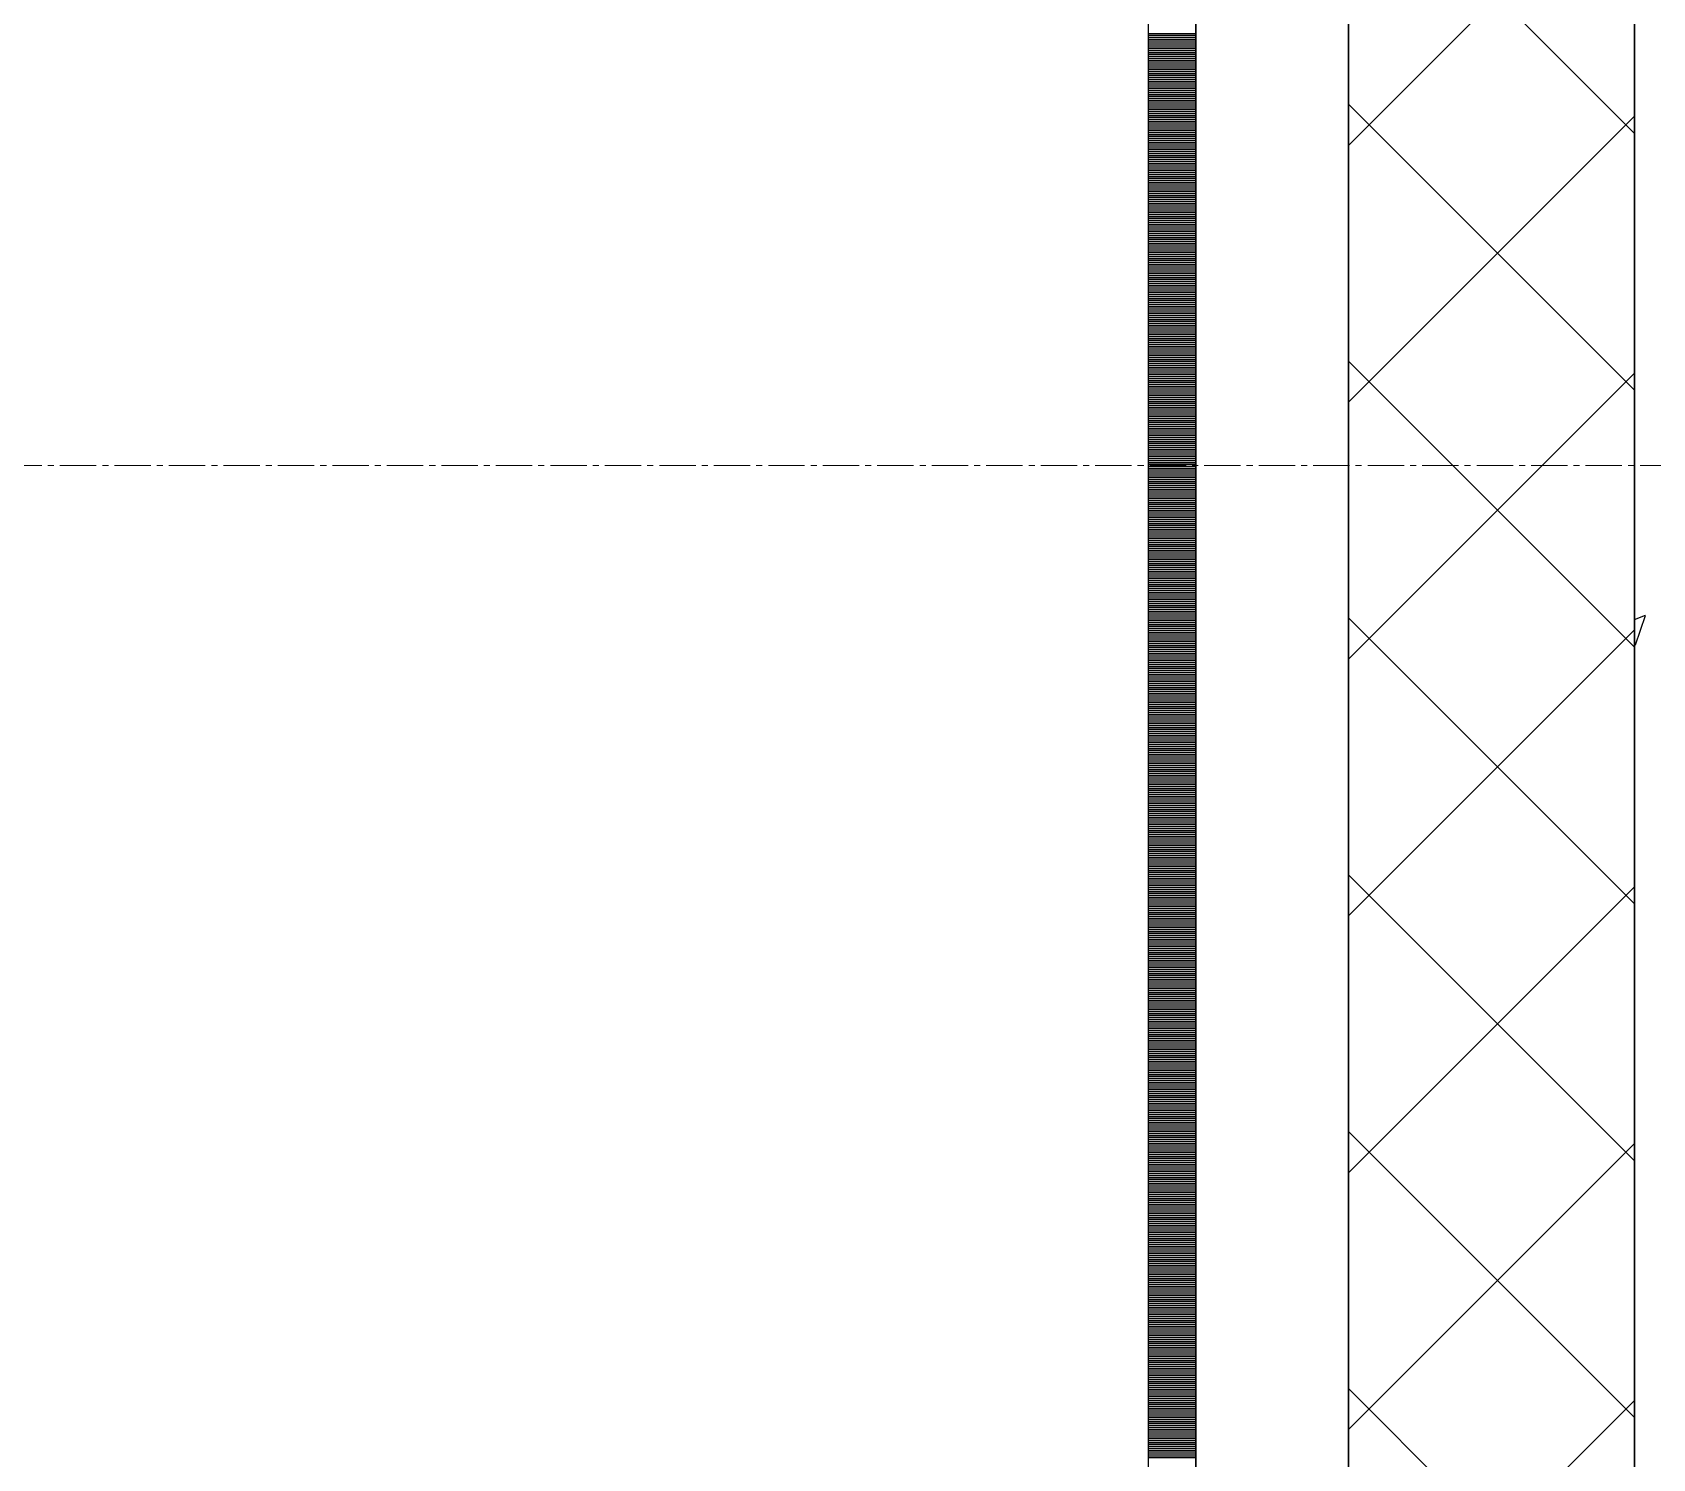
# Model space of a CAD drawing. Header units: millimetres. Extents: x -231292 to 573618, y -153144 to 564035.
# Drawn here: x 7963 to 8813, y 245446 to 246194 of the extents above; entities that cross this region are included whole.
import ezdxf

# ---------------------------------------------------------------- set-up
doc = ezdxf.new("R2010")
doc.units = ezdxf.units.MM
doc.linetypes.add('CENTER2', pattern=[28.575, 19.05, -3.175, 3.175, -3.175])
doc.layers.get('0').update_dxf_attribs({"color": 250})
for name, color, linetype, lineweight in [('АР_Стены ПЕНОблок', 250, 'Continuous', 20), ('АР_Тонкая', 250, 'Continuous', 5), ('АР_Утеплитель', 250, 'Continuous', 0), ('АР_Штриховка', 250, 'Continuous', 0), ('РД_Оси_100', 250, 'Continuous', 0)]:
    doc.layers.add(name, color=color, linetype=linetype, lineweight=lineweight)
doc.layers.add('КР_Балки-0.5', color=60, linetype='Continuous', lineweight=50, plot=False)

# ---------------------------------------------------------------- blocks, each defined once
blk = doc.blocks.new('оси_рен')
at = {"layer": 'РД_Оси_100', "color": 251, "linetype": 'CENTER2', "true_color": 0x636466}
blk.add_line((1189697.958, 195313.25), (1241712.916, 195313.25), dxfattribs=at)

msp = doc.modelspace()

# ---------------------------------------------------------------- linework, layer by layer
at = {"layer": 'АР_Стены ПЕНОблок', "color": 18, "linetype": 'Continuous', "lineweight": 25, "true_color": 0x000000}
msp.add_line((8803.243, 263866.253), (8803.243, 187666.253), dxfattribs=at)
at = {"layer": 'АР_Тонкая', "color": 18, "linetype": 'Continuous', "lineweight": 25, "true_color": 0x000000}
for p, q in [((8548.243, 263866.253), (8548.243, 187666.253)), ((8573.243, 263866.253), (8573.243, 187666.253)), ((8573.243, 187666.253), (8573.243, 263866.253)), ((8653.243, 187666.253), (8653.243, 263866.253))]:
    msp.add_line(p, q, dxfattribs=at)
at = {"layer": 'АР_Утеплитель', "color": 18, "linetype": 'Continuous', "lineweight": 25, "true_color": 0x000000}
for p, q in [((8653.243, 263866.253), (8653.243, 187666.253)), ((8803.243, 187666.253), (8803.243, 263866.253))]:
    msp.add_line(p, q, dxfattribs=at)
at = {"layer": 'АР_Штриховка', "color": 18, "linetype": 'Continuous', "lineweight": 25, "true_color": 0x000000}
for p, q in [((8803.243, 246140.532), (8653.243, 246290.532)), ((8653.243, 246134.245), (8803.243, 246284.245)), ((8548.243, 246193.002), (8573.243, 246193.002)), ((8548.243, 246192.002), (8573.243, 246192.002)), ((8548.243, 246191.002), (8573.243, 246191.002)), ((8548.243, 246190.002), (8573.243, 246190.002)), ((8548.243, 246189.002), (8573.243, 246189.002)), ((8548.243, 246188.002), (8573.243, 246188.002)), ((8548.243, 246187.002), (8573.243, 246187.002)), ((8548.243, 246186.002), (8573.243, 246186.002)), ((8548.243, 246185.002), (8573.243, 246185.002)), ((8548.243, 246184.002), (8573.243, 246184.002)), ((8548.243, 246183.002), (8573.243, 246183.002)), ((8548.243, 246182.002), (8573.243, 246182.002)), ((8548.243, 246181.002), (8573.243, 246181.002)), ((8548.243, 246180.002), (8573.243, 246180.002)), ((8548.243, 246179.002), (8573.243, 246179.002)), ((8548.243, 246178.002), (8573.243, 246178.002)), ((8548.243, 246177.002), (8573.243, 246177.002)), ((8548.243, 246176.002), (8573.243, 246176.002)), ((8548.243, 246175.002), (8573.243, 246175.002)), ((8548.243, 246174.002), (8573.243, 246174.002)), ((8548.243, 246173.002), (8573.243, 246173.002)), ((8548.243, 246172.002), (8573.243, 246172.002)), ((8548.243, 246171.002), (8573.243, 246171.002)), ((8548.243, 246170.002), (8573.243, 246170.002)), ((8548.243, 246169.002), (8573.243, 246169.002)), ((8548.243, 246168.002), (8573.243, 246168.002)), ((8548.243, 246167.002), (8573.243, 246167.002)), ((8548.243, 246166.002), (8573.243, 246166.002)), ((8548.243, 246165.002), (8573.243, 246165.002)), ((8548.243, 246164.002), (8573.243, 246164.002)), ((8548.243, 246163.002), (8573.243, 246163.002)), ((8548.243, 246162.002), (8573.243, 246162.002)), ((8548.243, 246161.002), (8573.243, 246161.002)), ((8548.243, 246160.002), (8573.243, 246160.002)), ((8548.243, 246159.002), (8573.243, 246159.002)), ((8548.243, 246158.002), (8573.243, 246158.002)), ((8548.243, 246157.002), (8573.243, 246157.002)), ((8548.243, 246156.002), (8573.243, 246156.002)), ((8548.243, 246155.002), (8573.243, 246155.002)), ((8548.243, 246154.002), (8573.243, 246154.002)), ((8548.243, 246153.002), (8573.243, 246153.002)), ((8548.243, 246152.002), (8573.243, 246152.002)), ((8548.243, 246151.002), (8573.243, 246151.002)), ((8548.243, 246150.002), (8573.243, 246150.002)), ((8548.243, 246149.002), (8573.243, 246149.002)), ((8803.243, 246005.828), (8653.243, 246155.828)), ((8653.243, 245999.541), (8803.243, 246149.541)), ((8548.243, 246148.002), (8573.243, 246148.002)), ((8548.243, 246147.002), (8573.243, 246147.002)), ((8548.243, 246146.002), (8573.243, 246146.002)), ((8548.243, 246145.002), (8573.243, 246145.002)), ((8548.243, 246144.002), (8573.243, 246144.002)), ((8548.243, 246143.002), (8573.243, 246143.002)), ((8548.243, 246142.002), (8573.243, 246142.002)), ((8548.243, 246141.002), (8573.243, 246141.002)), ((8548.243, 246140.002), (8573.243, 246140.002)), ((8548.243, 246139.002), (8573.243, 246139.002)), ((8548.243, 246138.002), (8573.243, 246138.002)), ((8548.243, 246137.002), (8573.243, 246137.002)), ((8548.243, 246136.002), (8573.243, 246136.002)), ((8548.243, 246135.002), (8573.243, 246135.002)), ((8548.243, 246134.002), (8573.243, 246134.002)), ((8548.243, 246133.002), (8573.243, 246133.002)), ((8548.243, 246132.002), (8573.243, 246132.002)), ((8548.243, 246131.002), (8573.243, 246131.002)), ((8548.243, 246130.002), (8573.243, 246130.002)), ((8548.243, 246129.002), (8573.243, 246129.002)), ((8548.243, 246128.002), (8573.243, 246128.002)), ((8548.243, 246127.002), (8573.243, 246127.002)), ((8548.243, 246126.002), (8573.243, 246126.002)), ((8548.243, 246125.002), (8573.243, 246125.002)), ((8548.243, 246124.002), (8573.243, 246124.002)), ((8548.243, 246123.002), (8573.243, 246123.002)), ((8548.243, 246122.002), (8573.243, 246122.002)), ((8548.243, 246121.002), (8573.243, 246121.002)), ((8548.243, 246120.002), (8573.243, 246120.002)), ((8548.243, 246119.002), (8573.243, 246119.002)), ((8548.243, 246118.002), (8573.243, 246118.002)), ((8548.243, 246117.002), (8573.243, 246117.002)), ((8548.243, 246116.002), (8573.243, 246116.002)), ((8548.243, 246115.002), (8573.243, 246115.002)), ((8548.243, 246114.002), (8573.243, 246114.002)), ((8548.243, 246113.002), (8573.243, 246113.002)), ((8548.243, 246112.002), (8573.243, 246112.002)), ((8548.243, 246111.002), (8573.243, 246111.002)), ((8548.243, 246110.002), (8573.243, 246110.002)), ((8548.243, 246109.002), (8573.243, 246109.002)), ((8548.243, 246108.002), (8573.243, 246108.002)), ((8548.243, 246107.002), (8573.243, 246107.002)), ((8548.243, 246106.002), (8573.243, 246106.002)), ((8548.243, 246105.002), (8573.243, 246105.002)), ((8548.243, 246104.002), (8573.243, 246104.002)), ((8548.243, 246103.002), (8573.243, 246103.002)), ((8548.243, 246102.002), (8573.243, 246102.002)), ((8548.243, 246101.002), (8573.243, 246101.002)), ((8548.243, 246100.002), (8573.243, 246100.002)), ((8548.243, 246099.002), (8573.243, 246099.002)), ((8548.243, 246098.002), (8573.243, 246098.002)), ((8548.243, 246097.002), (8573.243, 246097.002)), ((8548.243, 246096.002), (8573.243, 246096.002)), ((8548.243, 246095.002), (8573.243, 246095.002)), ((8548.243, 246094.002), (8573.243, 246094.002)), ((8548.243, 246093.002), (8573.243, 246093.002)), ((8548.243, 246092.002), (8573.243, 246092.002)), ((8548.243, 246091.002), (8573.243, 246091.002)), ((8548.243, 246090.002), (8573.243, 246090.002)), ((8548.243, 246089.002), (8573.243, 246089.002)), ((8548.243, 246088.002), (8573.243, 246088.002)), ((8548.243, 246087.002), (8573.243, 246087.002)), ((8548.243, 246086.002), (8573.243, 246086.002)), ((8548.243, 246085.002), (8573.243, 246085.002)), ((8548.243, 246084.002), (8573.243, 246084.002)), ((8548.243, 246083.002), (8573.243, 246083.002)), ((8548.243, 246082.002), (8573.243, 246082.002)), ((8548.243, 246081.002), (8573.243, 246081.002)), ((8548.243, 246080.002), (8573.243, 246080.002)), ((8548.243, 246079.002), (8573.243, 246079.002)), ((8548.243, 246078.002), (8573.243, 246078.002)), ((8548.243, 246077.002), (8573.243, 246077.002)), ((8548.243, 246076.002), (8573.243, 246076.002)), ((8548.243, 246075.002), (8573.243, 246075.002)), ((8548.243, 246074.002), (8573.243, 246074.002)), ((8548.243, 246073.002), (8573.243, 246073.002)), ((8548.243, 246072.002), (8573.243, 246072.002)), ((8548.243, 246071.002), (8573.243, 246071.002)), ((8548.243, 246070.002), (8573.243, 246070.002)), ((8548.243, 246069.002), (8573.243, 246069.002)), ((8548.243, 246068.002), (8573.243, 246068.002)), ((8548.243, 246067.002), (8573.243, 246067.002)), ((8548.243, 246066.002), (8573.243, 246066.002)), ((8548.243, 246065.002), (8573.243, 246065.002)), ((8548.243, 246064.002), (8573.243, 246064.002)), ((8548.243, 246063.002), (8573.243, 246063.002)), ((8548.243, 246062.002), (8573.243, 246062.002)), ((8548.243, 246061.002), (8573.243, 246061.002)), ((8548.243, 246060.002), (8573.243, 246060.002)), ((8548.243, 246059.002), (8573.243, 246059.002)), ((8548.243, 246058.002), (8573.243, 246058.002)), ((8548.243, 246057.002), (8573.243, 246057.002)), ((8548.243, 246056.002), (8573.243, 246056.002)), ((8548.243, 246055.002), (8573.243, 246055.002)), ((8548.243, 246054.002), (8573.243, 246054.002)), ((8548.243, 246053.002), (8573.243, 246053.002)), ((8548.243, 246052.002), (8573.243, 246052.002)), ((8548.243, 246051.002), (8573.243, 246051.002)), ((8548.243, 246050.002), (8573.243, 246050.002)), ((8548.243, 246049.002), (8573.243, 246049.002)), ((8548.243, 246048.002), (8573.243, 246048.002)), ((8548.243, 246047.002), (8573.243, 246047.002)), ((8548.243, 246046.002), (8573.243, 246046.002)), ((8548.243, 246045.002), (8573.243, 246045.002)), ((8548.243, 246044.002), (8573.243, 246044.002)), ((8548.243, 246043.002), (8573.243, 246043.002)), ((8548.243, 246042.002), (8573.243, 246042.002)), ((8548.243, 246041.002), (8573.243, 246041.002)), ((8548.243, 246040.002), (8573.243, 246040.002)), ((8548.243, 246039.002), (8573.243, 246039.002)), ((8548.243, 246038.002), (8573.243, 246038.002)), ((8548.243, 246037.002), (8573.243, 246037.002)), ((8548.243, 246036.002), (8573.243, 246036.002)), ((8548.243, 246035.002), (8573.243, 246035.002)), ((8548.243, 246034.002), (8573.243, 246034.002)), ((8548.243, 246033.002), (8573.243, 246033.002)), ((8548.243, 246032.002), (8573.243, 246032.002)), ((8548.243, 246031.002), (8573.243, 246031.002)), ((8548.243, 246030.002), (8573.243, 246030.002)), ((8548.243, 246029.002), (8573.243, 246029.002)), ((8548.243, 246028.002), (8573.243, 246028.002)), ((8548.243, 246027.002), (8573.243, 246027.002)), ((8548.243, 246026.002), (8573.243, 246026.002)), ((8548.243, 246025.002), (8573.243, 246025.002)), ((8548.243, 246024.002), (8573.243, 246024.002)), ((8548.243, 246023.002), (8573.243, 246023.002)), ((8548.243, 246022.002), (8573.243, 246022.002)), ((8548.243, 246021.002), (8573.243, 246021.002)), ((8548.243, 246020.002), (8573.243, 246020.002)), ((8548.243, 246019.002), (8573.243, 246019.002)), ((8548.243, 246018.002), (8573.243, 246018.002)), ((8548.243, 246017.002), (8573.243, 246017.002)), ((8548.243, 246016.002), (8573.243, 246016.002)), ((8548.243, 246015.002), (8573.243, 246015.002)), ((8548.243, 246014.002), (8573.243, 246014.002)), ((8548.243, 246013.002), (8573.243, 246013.002)), ((8803.243, 245871.124), (8653.243, 246021.124)), ((8653.243, 245864.837), (8803.243, 246014.837)), ((8548.243, 246012.002), (8573.243, 246012.002)), ((8548.243, 246011.002), (8573.243, 246011.002)), ((8548.243, 246010.002), (8573.243, 246010.002)), ((8548.243, 246009.002), (8573.243, 246009.002)), ((8548.243, 246008.002), (8573.243, 246008.002)), ((8548.243, 246007.002), (8573.243, 246007.002)), ((8548.243, 246006.002), (8573.243, 246006.002)), ((8548.243, 246005.002), (8573.243, 246005.002)), ((8548.243, 246004.002), (8573.243, 246004.002)), ((8548.243, 246003.002), (8573.243, 246003.002)), ((8548.243, 246002.002), (8573.243, 246002.002)), ((8548.243, 246001.002), (8573.243, 246001.002)), ((8548.243, 246000.002), (8573.243, 246000.002)), ((8548.243, 245999.002), (8573.243, 245999.002)), ((8548.243, 245998.002), (8573.243, 245998.002)), ((8548.243, 245997.002), (8573.243, 245997.002)), ((8548.243, 245996.002), (8573.243, 245996.002)), ((8548.243, 245995.002), (8573.243, 245995.002)), ((8548.243, 245994.002), (8573.243, 245994.002)), ((8548.243, 245993.002), (8573.243, 245993.002)), ((8548.243, 245992.002), (8573.243, 245992.002)), ((8548.243, 245991.002), (8573.243, 245991.002)), ((8548.243, 245990.002), (8573.243, 245990.002)), ((8548.243, 245989.002), (8573.243, 245989.002)), ((8548.243, 245988.002), (8573.243, 245988.002)), ((8548.243, 245987.002), (8573.243, 245987.002)), ((8548.243, 245986.002), (8573.243, 245986.002)), ((8548.243, 245985.002), (8573.243, 245985.002)), ((8548.243, 245984.002), (8573.243, 245984.002)), ((8548.243, 245983.002), (8573.243, 245983.002)), ((8548.243, 245982.002), (8573.243, 245982.002)), ((8548.243, 245981.002), (8573.243, 245981.002)), ((8548.243, 245980.002), (8573.243, 245980.002)), ((8548.243, 245979.002), (8573.243, 245979.002)), ((8548.243, 245978.002), (8573.243, 245978.002)), ((8548.243, 245977.002), (8573.243, 245977.002)), ((8548.243, 245976.002), (8573.243, 245976.002)), ((8548.243, 245975.002), (8573.243, 245975.002)), ((8548.243, 245974.002), (8573.243, 245974.002)), ((8548.243, 245973.002), (8573.243, 245973.002)), ((8548.243, 245972.002), (8573.243, 245972.002)), ((8548.243, 245971.002), (8573.243, 245971.002)), ((8548.243, 245970.002), (8573.243, 245970.002)), ((8548.243, 245969.002), (8573.243, 245969.002)), ((8548.243, 245968.002), (8573.243, 245968.002)), ((8548.243, 245967.002), (8573.243, 245967.002)), ((8548.243, 245966.002), (8573.243, 245966.002)), ((8548.243, 245965.002), (8573.243, 245965.002)), ((8548.243, 245964.002), (8573.243, 245964.002)), ((8548.243, 245963.002), (8573.243, 245963.002)), ((8548.243, 245962.002), (8573.243, 245962.002)), ((8548.243, 245961.002), (8573.243, 245961.002)), ((8548.243, 245960.002), (8573.243, 245960.002)), ((8548.243, 245959.002), (8573.243, 245959.002)), ((8548.243, 245958.002), (8573.243, 245958.002)), ((8548.243, 245957.002), (8573.243, 245957.002)), ((8548.243, 245956.002), (8573.243, 245956.002)), ((8548.243, 245955.002), (8573.243, 245955.002)), ((8548.243, 245954.002), (8573.243, 245954.002)), ((8548.243, 245953.002), (8573.243, 245953.002)), ((8548.243, 245952.002), (8573.243, 245952.002)), ((8548.243, 245951.002), (8573.243, 245951.002)), ((8548.243, 245950.002), (8573.243, 245950.002)), ((8548.243, 245949.002), (8573.243, 245949.002)), ((8548.243, 245948.002), (8573.243, 245948.002)), ((8548.243, 245947.002), (8573.243, 245947.002)), ((8548.243, 245946.002), (8573.243, 245946.002)), ((8548.243, 245945.002), (8573.243, 245945.002)), ((8548.243, 245944.002), (8573.243, 245944.002)), ((8548.243, 245943.002), (8573.243, 245943.002)), ((8548.243, 245942.002), (8573.243, 245942.002)), ((8548.243, 245941.002), (8573.243, 245941.002)), ((8548.243, 245940.002), (8573.243, 245940.002)), ((8548.243, 245939.002), (8573.243, 245939.002)), ((8548.243, 245938.002), (8573.243, 245938.002)), ((8548.243, 245937.002), (8573.243, 245937.002)), ((8548.243, 245936.002), (8573.243, 245936.002)), ((8548.243, 245935.002), (8573.243, 245935.002)), ((8548.243, 245934.002), (8573.243, 245934.002)), ((8548.243, 245933.002), (8573.243, 245933.002)), ((8548.243, 245932.002), (8573.243, 245932.002)), ((8548.243, 245931.002), (8573.243, 245931.002)), ((8548.243, 245930.002), (8573.243, 245930.002)), ((8548.243, 245929.002), (8573.243, 245929.002)), ((8548.243, 245928.002), (8573.243, 245928.002)), ((8548.243, 245927.002), (8573.243, 245927.002)), ((8548.243, 245926.002), (8573.243, 245926.002)), ((8548.243, 245925.002), (8573.243, 245925.002)), ((8548.243, 245924.002), (8573.243, 245924.002)), ((8548.243, 245923.002), (8573.243, 245923.002)), ((8548.243, 245922.002), (8573.243, 245922.002)), ((8548.243, 245921.002), (8573.243, 245921.002)), ((8548.243, 245920.002), (8573.243, 245920.002)), ((8548.243, 245919.002), (8573.243, 245919.002)), ((8548.243, 245918.002), (8573.243, 245918.002)), ((8548.243, 245917.002), (8573.243, 245917.002)), ((8548.243, 245916.002), (8573.243, 245916.002)), ((8548.243, 245915.002), (8573.243, 245915.002)), ((8548.243, 245914.002), (8573.243, 245914.002)), ((8548.243, 245913.002), (8573.243, 245913.002)), ((8548.243, 245912.002), (8573.243, 245912.002)), ((8548.243, 245911.002), (8573.243, 245911.002)), ((8548.243, 245910.002), (8573.243, 245910.002)), ((8548.243, 245909.002), (8573.243, 245909.002)), ((8548.243, 245908.002), (8573.243, 245908.002)), ((8548.243, 245907.002), (8573.243, 245907.002)), ((8548.243, 245906.002), (8573.243, 245906.002)), ((8548.243, 245905.002), (8573.243, 245905.002)), ((8548.243, 245904.002), (8573.243, 245904.002)), ((8548.243, 245903.002), (8573.243, 245903.002)), ((8548.243, 245902.002), (8573.243, 245902.002)), ((8548.243, 245901.002), (8573.243, 245901.002)), ((8548.243, 245900.002), (8573.243, 245900.002)), ((8548.243, 245899.002), (8573.243, 245899.002)), ((8548.243, 245898.002), (8573.243, 245898.002)), ((8548.243, 245897.002), (8573.243, 245897.002)), ((8548.243, 245896.002), (8573.243, 245896.002)), ((8548.243, 245895.002), (8573.243, 245895.002)), ((8548.243, 245894.002), (8573.243, 245894.002)), ((8548.243, 245893.002), (8573.243, 245893.002)), ((8548.243, 245892.002), (8573.243, 245892.002)), ((8548.243, 245891.002), (8573.243, 245891.002)), ((8548.243, 245890.002), (8573.243, 245890.002)), ((8548.243, 245889.002), (8573.243, 245889.002)), ((8548.243, 245888.002), (8573.243, 245888.002)), ((8548.243, 245887.002), (8573.243, 245887.002)), ((8548.243, 245886.002), (8573.243, 245886.002)), ((8803.243, 245736.42), (8653.243, 245886.42)), ((8803.243, 245885.588), (8809.061, 245887.821)), ((8803.824, 245872.255), (8808.974, 245887.604)), ((8548.243, 245885.002), (8573.243, 245885.002)), ((8548.243, 245884.002), (8573.243, 245884.002)), ((8548.243, 245883.002), (8573.243, 245883.002)), ((8548.243, 245882.002), (8573.243, 245882.002)), ((8548.243, 245881.002), (8573.243, 245881.002)), ((8548.243, 245880.002), (8573.243, 245880.002)), ((8548.243, 245879.002), (8573.243, 245879.002)), ((8548.243, 245878.002), (8573.243, 245878.002)), ((8548.243, 245877.002), (8573.243, 245877.002)), ((8653.243, 245730.133), (8803.243, 245880.133)), ((8548.243, 245876.002), (8573.243, 245876.002)), ((8548.243, 245875.002), (8573.243, 245875.002)), ((8548.243, 245874.002), (8573.243, 245874.002)), ((8548.243, 245873.002), (8573.243, 245873.002)), ((8548.243, 245872.002), (8573.243, 245872.002)), ((8548.243, 245871.002), (8573.243, 245871.002)), ((8548.243, 245870.002), (8573.243, 245870.002)), ((8548.243, 245869.002), (8573.243, 245869.002)), ((8803.243, 245872.643), (8803.814, 245872.258)), ((8548.243, 245868.002), (8573.243, 245868.002)), ((8548.243, 245867.002), (8573.243, 245867.002)), ((8548.243, 245866.002), (8573.243, 245866.002)), ((8548.243, 245865.002), (8573.243, 245865.002)), ((8548.243, 245864.002), (8573.243, 245864.002)), ((8548.243, 245863.002), (8573.243, 245863.002)), ((8548.243, 245862.002), (8573.243, 245862.002)), ((8548.243, 245861.002), (8573.243, 245861.002)), ((8548.243, 245860.002), (8573.243, 245860.002)), ((8548.243, 245859.002), (8573.243, 245859.002)), ((8548.243, 245858.002), (8573.243, 245858.002)), ((8548.243, 245857.002), (8573.243, 245857.002)), ((8548.243, 245856.002), (8573.243, 245856.002)), ((8548.243, 245855.002), (8573.243, 245855.002)), ((8548.243, 245854.002), (8573.243, 245854.002)), ((8548.243, 245853.002), (8573.243, 245853.002)), ((8548.243, 245852.002), (8573.243, 245852.002)), ((8548.243, 245851.002), (8573.243, 245851.002)), ((8548.243, 245850.002), (8573.243, 245850.002)), ((8548.243, 245849.002), (8573.243, 245849.002)), ((8548.243, 245848.002), (8573.243, 245848.002)), ((8548.243, 245847.002), (8573.243, 245847.002)), ((8548.243, 245846.002), (8573.243, 245846.002)), ((8548.243, 245845.002), (8573.243, 245845.002)), ((8548.243, 245844.002), (8573.243, 245844.002)), ((8548.243, 245843.002), (8573.243, 245843.002)), ((8548.243, 245842.002), (8573.243, 245842.002)), ((8548.243, 245841.002), (8573.243, 245841.002)), ((8548.243, 245840.002), (8573.243, 245840.002)), ((8548.243, 245839.002), (8573.243, 245839.002)), ((8548.243, 245838.002), (8573.243, 245838.002)), ((8548.243, 245837.002), (8573.243, 245837.002)), ((8548.243, 245836.002), (8573.243, 245836.002)), ((8548.243, 245835.002), (8573.243, 245835.002)), ((8548.243, 245834.002), (8573.243, 245834.002)), ((8548.243, 245833.002), (8573.243, 245833.002)), ((8548.243, 245832.002), (8573.243, 245832.002)), ((8548.243, 245831.002), (8573.243, 245831.002)), ((8548.243, 245830.002), (8573.243, 245830.002)), ((8548.243, 245829.002), (8573.243, 245829.002)), ((8548.243, 245828.002), (8573.243, 245828.002)), ((8548.243, 245827.002), (8573.243, 245827.002)), ((8548.243, 245826.002), (8573.243, 245826.002)), ((8548.243, 245825.002), (8573.243, 245825.002)), ((8548.243, 245824.002), (8573.243, 245824.002)), ((8548.243, 245823.002), (8573.243, 245823.002)), ((8548.243, 245822.002), (8573.243, 245822.002)), ((8548.243, 245821.002), (8573.243, 245821.002)), ((8548.243, 245820.002), (8573.243, 245820.002)), ((8548.243, 245819.002), (8573.243, 245819.002)), ((8548.243, 245818.002), (8573.243, 245818.002)), ((8548.243, 245817.002), (8573.243, 245817.002)), ((8548.243, 245816.002), (8573.243, 245816.002)), ((8548.243, 245815.002), (8573.243, 245815.002)), ((8548.243, 245814.002), (8573.243, 245814.002)), ((8548.243, 245813.002), (8573.243, 245813.002)), ((8548.243, 245812.002), (8573.243, 245812.002)), ((8548.243, 245811.002), (8573.243, 245811.002)), ((8548.243, 245810.002), (8573.243, 245810.002)), ((8548.243, 245809.002), (8573.243, 245809.002)), ((8548.243, 245808.002), (8573.243, 245808.002)), ((8548.243, 245807.002), (8573.243, 245807.002)), ((8548.243, 245806.002), (8573.243, 245806.002)), ((8548.243, 245805.002), (8573.243, 245805.002)), ((8548.243, 245804.002), (8573.243, 245804.002)), ((8548.243, 245803.002), (8573.243, 245803.002)), ((8548.243, 245802.002), (8573.243, 245802.002)), ((8548.243, 245801.002), (8573.243, 245801.002)), ((8548.243, 245800.002), (8573.243, 245800.002)), ((8548.243, 245799.002), (8573.243, 245799.002)), ((8548.243, 245798.002), (8573.243, 245798.002)), ((8548.243, 245797.002), (8573.243, 245797.002)), ((8548.243, 245796.002), (8573.243, 245796.002)), ((8548.243, 245795.002), (8573.243, 245795.002)), ((8548.243, 245794.002), (8573.243, 245794.002)), ((8548.243, 245793.002), (8573.243, 245793.002)), ((8548.243, 245792.002), (8573.243, 245792.002)), ((8548.243, 245791.002), (8573.243, 245791.002)), ((8548.243, 245790.002), (8573.243, 245790.002)), ((8548.243, 245789.002), (8573.243, 245789.002)), ((8548.243, 245788.002), (8573.243, 245788.002)), ((8548.243, 245787.002), (8573.243, 245787.002)), ((8548.243, 245786.002), (8573.243, 245786.002)), ((8548.243, 245785.002), (8573.243, 245785.002)), ((8548.243, 245784.002), (8573.243, 245784.002)), ((8548.243, 245783.002), (8573.243, 245783.002)), ((8548.243, 245782.002), (8573.243, 245782.002)), ((8548.243, 245781.002), (8573.243, 245781.002)), ((8548.243, 245780.002), (8573.243, 245780.002)), ((8548.243, 245779.002), (8573.243, 245779.002)), ((8548.243, 245778.002), (8573.243, 245778.002)), ((8548.243, 245777.002), (8573.243, 245777.002)), ((8548.243, 245776.002), (8573.243, 245776.002)), ((8548.243, 245775.002), (8573.243, 245775.002)), ((8548.243, 245774.002), (8573.243, 245774.002)), ((8548.243, 245773.002), (8573.243, 245773.002)), ((8548.243, 245772.002), (8573.243, 245772.002)), ((8548.243, 245771.002), (8573.243, 245771.002)), ((8548.243, 245770.002), (8573.243, 245770.002)), ((8548.243, 245769.002), (8573.243, 245769.002)), ((8548.243, 245768.002), (8573.243, 245768.002)), ((8548.243, 245767.002), (8573.243, 245767.002)), ((8548.243, 245766.002), (8573.243, 245766.002)), ((8548.243, 245765.002), (8573.243, 245765.002)), ((8548.243, 245764.002), (8573.243, 245764.002)), ((8548.243, 245763.002), (8573.243, 245763.002)), ((8548.243, 245762.002), (8573.243, 245762.002)), ((8548.243, 245761.002), (8573.243, 245761.002)), ((8548.243, 245760.002), (8573.243, 245760.002)), ((8548.243, 245759.002), (8573.243, 245759.002)), ((8548.243, 245758.002), (8573.243, 245758.002)), ((8548.243, 245757.002), (8573.243, 245757.002)), ((8548.243, 245756.002), (8573.243, 245756.002)), ((8548.243, 245755.002), (8573.243, 245755.002)), ((8548.243, 245754.002), (8573.243, 245754.002)), ((8548.243, 245753.002), (8573.243, 245753.002)), ((8548.243, 245752.002), (8573.243, 245752.002)), ((8548.243, 245751.002), (8573.243, 245751.002)), ((8548.243, 245750.002), (8573.243, 245750.002)), ((8803.243, 245601.716), (8653.243, 245751.716)), ((8548.243, 245749.002), (8573.243, 245749.002)), ((8548.243, 245748.002), (8573.243, 245748.002)), ((8548.243, 245747.002), (8573.243, 245747.002)), ((8548.243, 245746.002), (8573.243, 245746.002)), ((8548.243, 245745.002), (8573.243, 245745.002)), ((8548.243, 245744.002), (8573.243, 245744.002)), ((8548.243, 245743.002), (8573.243, 245743.002)), ((8548.243, 245742.002), (8573.243, 245742.002)), ((8548.243, 245741.002), (8573.243, 245741.002)), ((8653.243, 245595.43), (8803.243, 245745.43)), ((8548.243, 245740.002), (8573.243, 245740.002)), ((8548.243, 245739.002), (8573.243, 245739.002)), ((8548.243, 245738.002), (8573.243, 245738.002)), ((8548.243, 245737.002), (8573.243, 245737.002)), ((8548.243, 245736.002), (8573.243, 245736.002)), ((8548.243, 245735.002), (8573.243, 245735.002)), ((8548.243, 245734.002), (8573.243, 245734.002)), ((8548.243, 245733.002), (8573.243, 245733.002)), ((8548.243, 245732.002), (8573.243, 245732.002)), ((8548.243, 245731.002), (8573.243, 245731.002)), ((8548.243, 245730.002), (8573.243, 245730.002)), ((8548.243, 245729.002), (8573.243, 245729.002)), ((8548.243, 245728.002), (8573.243, 245728.002)), ((8548.243, 245727.002), (8573.243, 245727.002)), ((8548.243, 245726.002), (8573.243, 245726.002)), ((8548.243, 245725.002), (8573.243, 245725.002)), ((8548.243, 245724.002), (8573.243, 245724.002)), ((8548.243, 245723.002), (8573.243, 245723.002)), ((8548.243, 245722.002), (8573.243, 245722.002)), ((8548.243, 245721.002), (8573.243, 245721.002)), ((8548.243, 245720.002), (8573.243, 245720.002)), ((8548.243, 245719.002), (8573.243, 245719.002)), ((8548.243, 245718.002), (8573.243, 245718.002)), ((8548.243, 245717.002), (8573.243, 245717.002)), ((8548.243, 245716.002), (8573.243, 245716.002)), ((8548.243, 245715.002), (8573.243, 245715.002)), ((8548.243, 245714.002), (8573.243, 245714.002)), ((8548.243, 245713.002), (8573.243, 245713.002)), ((8548.243, 245712.002), (8573.243, 245712.002)), ((8548.243, 245711.002), (8573.243, 245711.002)), ((8548.243, 245710.002), (8573.243, 245710.002)), ((8548.243, 245709.002), (8573.243, 245709.002)), ((8548.243, 245708.002), (8573.243, 245708.002)), ((8548.243, 245707.002), (8573.243, 245707.002)), ((8548.243, 245706.002), (8573.243, 245706.002)), ((8548.243, 245705.002), (8573.243, 245705.002)), ((8548.243, 245704.002), (8573.243, 245704.002)), ((8548.243, 245703.002), (8573.243, 245703.002)), ((8548.243, 245702.002), (8573.243, 245702.002)), ((8548.243, 245701.002), (8573.243, 245701.002)), ((8548.243, 245700.002), (8573.243, 245700.002)), ((8548.243, 245699.002), (8573.243, 245699.002)), ((8548.243, 245698.002), (8573.243, 245698.002)), ((8548.243, 245697.002), (8573.243, 245697.002)), ((8548.243, 245696.002), (8573.243, 245696.002)), ((8548.243, 245695.002), (8573.243, 245695.002)), ((8548.243, 245694.002), (8573.243, 245694.002)), ((8548.243, 245693.002), (8573.243, 245693.002)), ((8548.243, 245692.002), (8573.243, 245692.002)), ((8548.243, 245691.002), (8573.243, 245691.002)), ((8548.243, 245690.002), (8573.243, 245690.002)), ((8548.243, 245689.002), (8573.243, 245689.002)), ((8548.243, 245688.002), (8573.243, 245688.002)), ((8548.243, 245687.002), (8573.243, 245687.002)), ((8548.243, 245686.002), (8573.243, 245686.002)), ((8548.243, 245685.002), (8573.243, 245685.002)), ((8548.243, 245684.002), (8573.243, 245684.002)), ((8548.243, 245683.002), (8573.243, 245683.002)), ((8548.243, 245682.002), (8573.243, 245682.002)), ((8548.243, 245681.002), (8573.243, 245681.002)), ((8548.243, 245680.002), (8573.243, 245680.002)), ((8548.243, 245679.002), (8573.243, 245679.002)), ((8548.243, 245678.002), (8573.243, 245678.002)), ((8548.243, 245677.002), (8573.243, 245677.002)), ((8548.243, 245676.002), (8573.243, 245676.002)), ((8548.243, 245675.002), (8573.243, 245675.002)), ((8548.243, 245674.002), (8573.243, 245674.002)), ((8548.243, 245673.002), (8573.243, 245673.002)), ((8548.243, 245672.002), (8573.243, 245672.002)), ((8548.243, 245671.002), (8573.243, 245671.002)), ((8548.243, 245670.002), (8573.243, 245670.002)), ((8548.243, 245669.002), (8573.243, 245669.002)), ((8548.243, 245668.002), (8573.243, 245668.002)), ((8548.243, 245667.002), (8573.243, 245667.002)), ((8548.243, 245666.002), (8573.243, 245666.002)), ((8548.243, 245665.002), (8573.243, 245665.002)), ((8548.243, 245664.002), (8573.243, 245664.002)), ((8548.243, 245663.002), (8573.243, 245663.002)), ((8548.243, 245662.002), (8573.243, 245662.002)), ((8548.243, 245661.002), (8573.243, 245661.002)), ((8548.243, 245660.002), (8573.243, 245660.002)), ((8548.243, 245659.002), (8573.243, 245659.002)), ((8548.243, 245658.002), (8573.243, 245658.002)), ((8548.243, 245657.002), (8573.243, 245657.002)), ((8548.243, 245656.002), (8573.243, 245656.002)), ((8548.243, 245655.002), (8573.243, 245655.002)), ((8548.243, 245654.002), (8573.243, 245654.002)), ((8548.243, 245653.002), (8573.243, 245653.002)), ((8548.243, 245652.002), (8573.243, 245652.002)), ((8548.243, 245651.002), (8573.243, 245651.002)), ((8548.243, 245650.002), (8573.243, 245650.002)), ((8548.243, 245649.002), (8573.243, 245649.002)), ((8548.243, 245648.002), (8573.243, 245648.002)), ((8548.243, 245647.002), (8573.243, 245647.002)), ((8548.243, 245646.002), (8573.243, 245646.002)), ((8548.243, 245645.002), (8573.243, 245645.002)), ((8548.243, 245644.002), (8573.243, 245644.002)), ((8548.243, 245643.002), (8573.243, 245643.002)), ((8548.243, 245642.002), (8573.243, 245642.002)), ((8548.243, 245641.002), (8573.243, 245641.002)), ((8548.243, 245640.002), (8573.243, 245640.002)), ((8548.243, 245639.002), (8573.243, 245639.002)), ((8548.243, 245638.002), (8573.243, 245638.002)), ((8548.243, 245637.002), (8573.243, 245637.002)), ((8548.243, 245636.002), (8573.243, 245636.002)), ((8548.243, 245635.002), (8573.243, 245635.002)), ((8548.243, 245634.002), (8573.243, 245634.002)), ((8548.243, 245633.002), (8573.243, 245633.002)), ((8548.243, 245632.002), (8573.243, 245632.002)), ((8548.243, 245631.002), (8573.243, 245631.002)), ((8548.243, 245630.002), (8573.243, 245630.002)), ((8548.243, 245629.002), (8573.243, 245629.002)), ((8548.243, 245628.002), (8573.243, 245628.002)), ((8548.243, 245627.002), (8573.243, 245627.002)), ((8548.243, 245626.002), (8573.243, 245626.002)), ((8548.243, 245625.002), (8573.243, 245625.002)), ((8548.243, 245624.002), (8573.243, 245624.002)), ((8548.243, 245623.002), (8573.243, 245623.002)), ((8548.243, 245622.002), (8573.243, 245622.002)), ((8548.243, 245621.002), (8573.243, 245621.002)), ((8548.243, 245620.002), (8573.243, 245620.002)), ((8548.243, 245619.002), (8573.243, 245619.002)), ((8548.243, 245618.002), (8573.243, 245618.002)), ((8548.243, 245617.002), (8573.243, 245617.002)), ((8548.243, 245616.002), (8573.243, 245616.002)), ((8548.243, 245615.002), (8573.243, 245615.002)), ((8548.243, 245614.002), (8573.243, 245614.002)), ((8803.243, 245467.013), (8653.243, 245617.013)), ((8548.243, 245613.002), (8573.243, 245613.002)), ((8548.243, 245612.002), (8573.243, 245612.002)), ((8548.243, 245611.002), (8573.243, 245611.002)), ((8548.243, 245610.002), (8573.243, 245610.002)), ((8548.243, 245609.002), (8573.243, 245609.002)), ((8548.243, 245608.002), (8573.243, 245608.002)), ((8548.243, 245607.002), (8573.243, 245607.002)), ((8548.243, 245606.002), (8573.243, 245606.002)), ((8548.243, 245605.002), (8573.243, 245605.002)), ((8653.243, 245460.726), (8803.243, 245610.726)), ((8548.243, 245604.002), (8573.243, 245604.002)), ((8548.243, 245603.002), (8573.243, 245603.002)), ((8548.243, 245602.002), (8573.243, 245602.002)), ((8548.243, 245601.002), (8573.243, 245601.002)), ((8548.243, 245600.002), (8573.243, 245600.002)), ((8548.243, 245599.002), (8573.243, 245599.002)), ((8548.243, 245598.002), (8573.243, 245598.002)), ((8548.243, 245597.002), (8573.243, 245597.002)), ((8548.243, 245596.002), (8573.243, 245596.002)), ((8548.243, 245595.002), (8573.243, 245595.002)), ((8548.243, 245594.002), (8573.243, 245594.002)), ((8548.243, 245593.002), (8573.243, 245593.002)), ((8548.243, 245592.002), (8573.243, 245592.002)), ((8548.243, 245591.002), (8573.243, 245591.002)), ((8548.243, 245590.002), (8573.243, 245590.002)), ((8548.243, 245589.002), (8573.243, 245589.002)), ((8548.243, 245588.002), (8573.243, 245588.002)), ((8548.243, 245587.002), (8573.243, 245587.002)), ((8548.243, 245586.002), (8573.243, 245586.002)), ((8548.243, 245585.002), (8573.243, 245585.002)), ((8548.243, 245584.002), (8573.243, 245584.002)), ((8548.243, 245583.002), (8573.243, 245583.002)), ((8548.243, 245582.002), (8573.243, 245582.002)), ((8548.243, 245581.002), (8573.243, 245581.002)), ((8548.243, 245580.002), (8573.243, 245580.002)), ((8548.243, 245579.002), (8573.243, 245579.002)), ((8548.243, 245578.002), (8573.243, 245578.002)), ((8548.243, 245577.002), (8573.243, 245577.002)), ((8548.243, 245576.002), (8573.243, 245576.002)), ((8548.243, 245575.002), (8573.243, 245575.002)), ((8548.243, 245574.002), (8573.243, 245574.002)), ((8548.243, 245573.002), (8573.243, 245573.002)), ((8548.243, 245572.002), (8573.243, 245572.002)), ((8548.243, 245571.002), (8573.243, 245571.002)), ((8548.243, 245570.002), (8573.243, 245570.002)), ((8548.243, 245569.002), (8573.243, 245569.002)), ((8548.243, 245568.002), (8573.243, 245568.002)), ((8548.243, 245567.002), (8573.243, 245567.002)), ((8548.243, 245566.002), (8573.243, 245566.002)), ((8548.243, 245565.002), (8573.243, 245565.002)), ((8548.243, 245564.002), (8573.243, 245564.002)), ((8548.243, 245563.002), (8573.243, 245563.002)), ((8548.243, 245562.002), (8573.243, 245562.002)), ((8548.243, 245561.002), (8573.243, 245561.002)), ((8548.243, 245560.002), (8573.243, 245560.002)), ((8548.243, 245559.002), (8573.243, 245559.002)), ((8548.243, 245558.002), (8573.243, 245558.002)), ((8548.243, 245557.002), (8573.243, 245557.002)), ((8548.243, 245556.002), (8573.243, 245556.002)), ((8548.243, 245555.002), (8573.243, 245555.002)), ((8548.243, 245554.002), (8573.243, 245554.002)), ((8548.243, 245553.002), (8573.243, 245553.002)), ((8548.243, 245552.002), (8573.243, 245552.002)), ((8548.243, 245551.002), (8573.243, 245551.002)), ((8548.243, 245550.002), (8573.243, 245550.002)), ((8548.243, 245549.002), (8573.243, 245549.002)), ((8548.243, 245548.002), (8573.243, 245548.002)), ((8548.243, 245547.002), (8573.243, 245547.002)), ((8548.243, 245546.002), (8573.243, 245546.002)), ((8548.243, 245545.002), (8573.243, 245545.002)), ((8548.243, 245544.002), (8573.243, 245544.002)), ((8548.243, 245543.002), (8573.243, 245543.002)), ((8548.243, 245542.002), (8573.243, 245542.002)), ((8548.243, 245541.002), (8573.243, 245541.002)), ((8548.243, 245540.002), (8573.243, 245540.002)), ((8548.243, 245539.002), (8573.243, 245539.002)), ((8548.243, 245538.002), (8573.243, 245538.002)), ((8548.243, 245537.002), (8573.243, 245537.002)), ((8548.243, 245536.002), (8573.243, 245536.002)), ((8548.243, 245535.002), (8573.243, 245535.002)), ((8548.243, 245534.002), (8573.243, 245534.002)), ((8548.243, 245533.002), (8573.243, 245533.002)), ((8548.243, 245532.002), (8573.243, 245532.002)), ((8548.243, 245531.002), (8573.243, 245531.002)), ((8548.243, 245530.002), (8573.243, 245530.002)), ((8548.243, 245529.002), (8573.243, 245529.002)), ((8548.243, 245528.002), (8573.243, 245528.002)), ((8548.243, 245527.002), (8573.243, 245527.002)), ((8548.243, 245526.002), (8573.243, 245526.002)), ((8548.243, 245525.002), (8573.243, 245525.002)), ((8548.243, 245524.002), (8573.243, 245524.002)), ((8548.243, 245523.002), (8573.243, 245523.002)), ((8548.243, 245522.002), (8573.243, 245522.002)), ((8548.243, 245521.002), (8573.243, 245521.002)), ((8548.243, 245520.002), (8573.243, 245520.002)), ((8548.243, 245519.002), (8573.243, 245519.002)), ((8548.243, 245518.002), (8573.243, 245518.002)), ((8548.243, 245517.002), (8573.243, 245517.002)), ((8548.243, 245516.002), (8573.243, 245516.002)), ((8548.243, 245515.002), (8573.243, 245515.002)), ((8548.243, 245514.002), (8573.243, 245514.002)), ((8548.243, 245513.002), (8573.243, 245513.002)), ((8548.243, 245512.002), (8573.243, 245512.002)), ((8548.243, 245511.002), (8573.243, 245511.002)), ((8548.243, 245510.002), (8573.243, 245510.002)), ((8548.243, 245509.002), (8573.243, 245509.002)), ((8548.243, 245508.002), (8573.243, 245508.002)), ((8548.243, 245507.002), (8573.243, 245507.002)), ((8548.243, 245506.002), (8573.243, 245506.002)), ((8548.243, 245505.002), (8573.243, 245505.002)), ((8548.243, 245504.002), (8573.243, 245504.002)), ((8548.243, 245503.002), (8573.243, 245503.002)), ((8548.243, 245502.002), (8573.243, 245502.002)), ((8548.243, 245501.002), (8573.243, 245501.002)), ((8548.243, 245500.002), (8573.243, 245500.002)), ((8548.243, 245499.002), (8573.243, 245499.002)), ((8548.243, 245498.002), (8573.243, 245498.002)), ((8548.243, 245497.002), (8573.243, 245497.002)), ((8548.243, 245496.002), (8573.243, 245496.002)), ((8548.243, 245495.002), (8573.243, 245495.002)), ((8548.243, 245494.002), (8573.243, 245494.002)), ((8548.243, 245493.002), (8573.243, 245493.002)), ((8548.243, 245492.002), (8573.243, 245492.002)), ((8548.243, 245491.002), (8573.243, 245491.002)), ((8548.243, 245490.002), (8573.243, 245490.002)), ((8548.243, 245489.002), (8573.243, 245489.002)), ((8548.243, 245488.002), (8573.243, 245488.002)), ((8548.243, 245487.002), (8573.243, 245487.002)), ((8548.243, 245486.002), (8573.243, 245486.002)), ((8548.243, 245485.002), (8573.243, 245485.002)), ((8548.243, 245484.002), (8573.243, 245484.002)), ((8548.243, 245483.002), (8573.243, 245483.002)), ((8548.243, 245482.002), (8573.243, 245482.002)), ((8548.243, 245481.002), (8573.243, 245481.002)), ((8548.243, 245480.002), (8573.243, 245480.002)), ((8548.243, 245479.002), (8573.243, 245479.002)), ((8548.243, 245478.002), (8573.243, 245478.002)), ((8803.243, 245332.309), (8653.243, 245482.309)), ((8548.243, 245477.002), (8573.243, 245477.002)), ((8548.243, 245476.002), (8573.243, 245476.002)), ((8548.243, 245475.002), (8573.243, 245475.002)), ((8548.243, 245474.002), (8573.243, 245474.002)), ((8548.243, 245473.002), (8573.243, 245473.002)), ((8548.243, 245472.002), (8573.243, 245472.002)), ((8548.243, 245471.002), (8573.243, 245471.002)), ((8548.243, 245470.002), (8573.243, 245470.002)), ((8548.243, 245469.002), (8573.243, 245469.002)), ((8653.243, 245326.022), (8803.243, 245476.022)), ((8548.243, 245468.002), (8573.243, 245468.002)), ((8548.243, 245467.002), (8573.243, 245467.002)), ((8548.243, 245466.002), (8573.243, 245466.002)), ((8548.243, 245465.002), (8573.243, 245465.002)), ((8548.243, 245464.002), (8573.243, 245464.002)), ((8548.243, 245463.002), (8573.243, 245463.002)), ((8548.243, 245462.002), (8573.243, 245462.002)), ((8548.243, 245461.002), (8573.243, 245461.002)), ((8548.243, 245460.002), (8573.243, 245460.002)), ((8548.243, 245459.002), (8573.243, 245459.002)), ((8548.243, 245458.002), (8573.243, 245458.002)), ((8548.243, 245457.002), (8573.243, 245457.002)), ((8548.243, 245456.002), (8573.243, 245456.002)), ((8548.243, 245455.002), (8573.243, 245455.002)), ((8548.243, 245454.002), (8573.243, 245454.002)), ((8548.243, 245453.002), (8573.243, 245453.002)), ((8548.243, 245452.002), (8573.243, 245452.002)), ((8548.243, 245451.002), (8573.243, 245451.002)), ((8548.243, 245450.002), (8573.243, 245450.002)), ((8548.243, 245449.002), (8573.243, 245449.002)), ((8548.243, 245448.002), (8573.243, 245448.002)), ((8548.243, 245447.002), (8573.243, 245447.002)), ((8548.243, 245446.002), (8573.243, 245446.002))]:
    msp.add_line(p, q, dxfattribs=at)
at = {"layer": 'КР_Балки-0.5', "color": 18, "lineweight": 25, "ltscale": 200, "true_color": 0x000000}
msp.add_line((8803.244, 237366.253), (8803.244, 263866.253), dxfattribs=at)

# ---------------------------------------------------------------- block references
at = {"rotation": 359.999868838025}
msp.add_blockref('оси_рен', (-1186750.035, 50655.808), dxfattribs=at)

doc.saveas('drawing.dxf')
